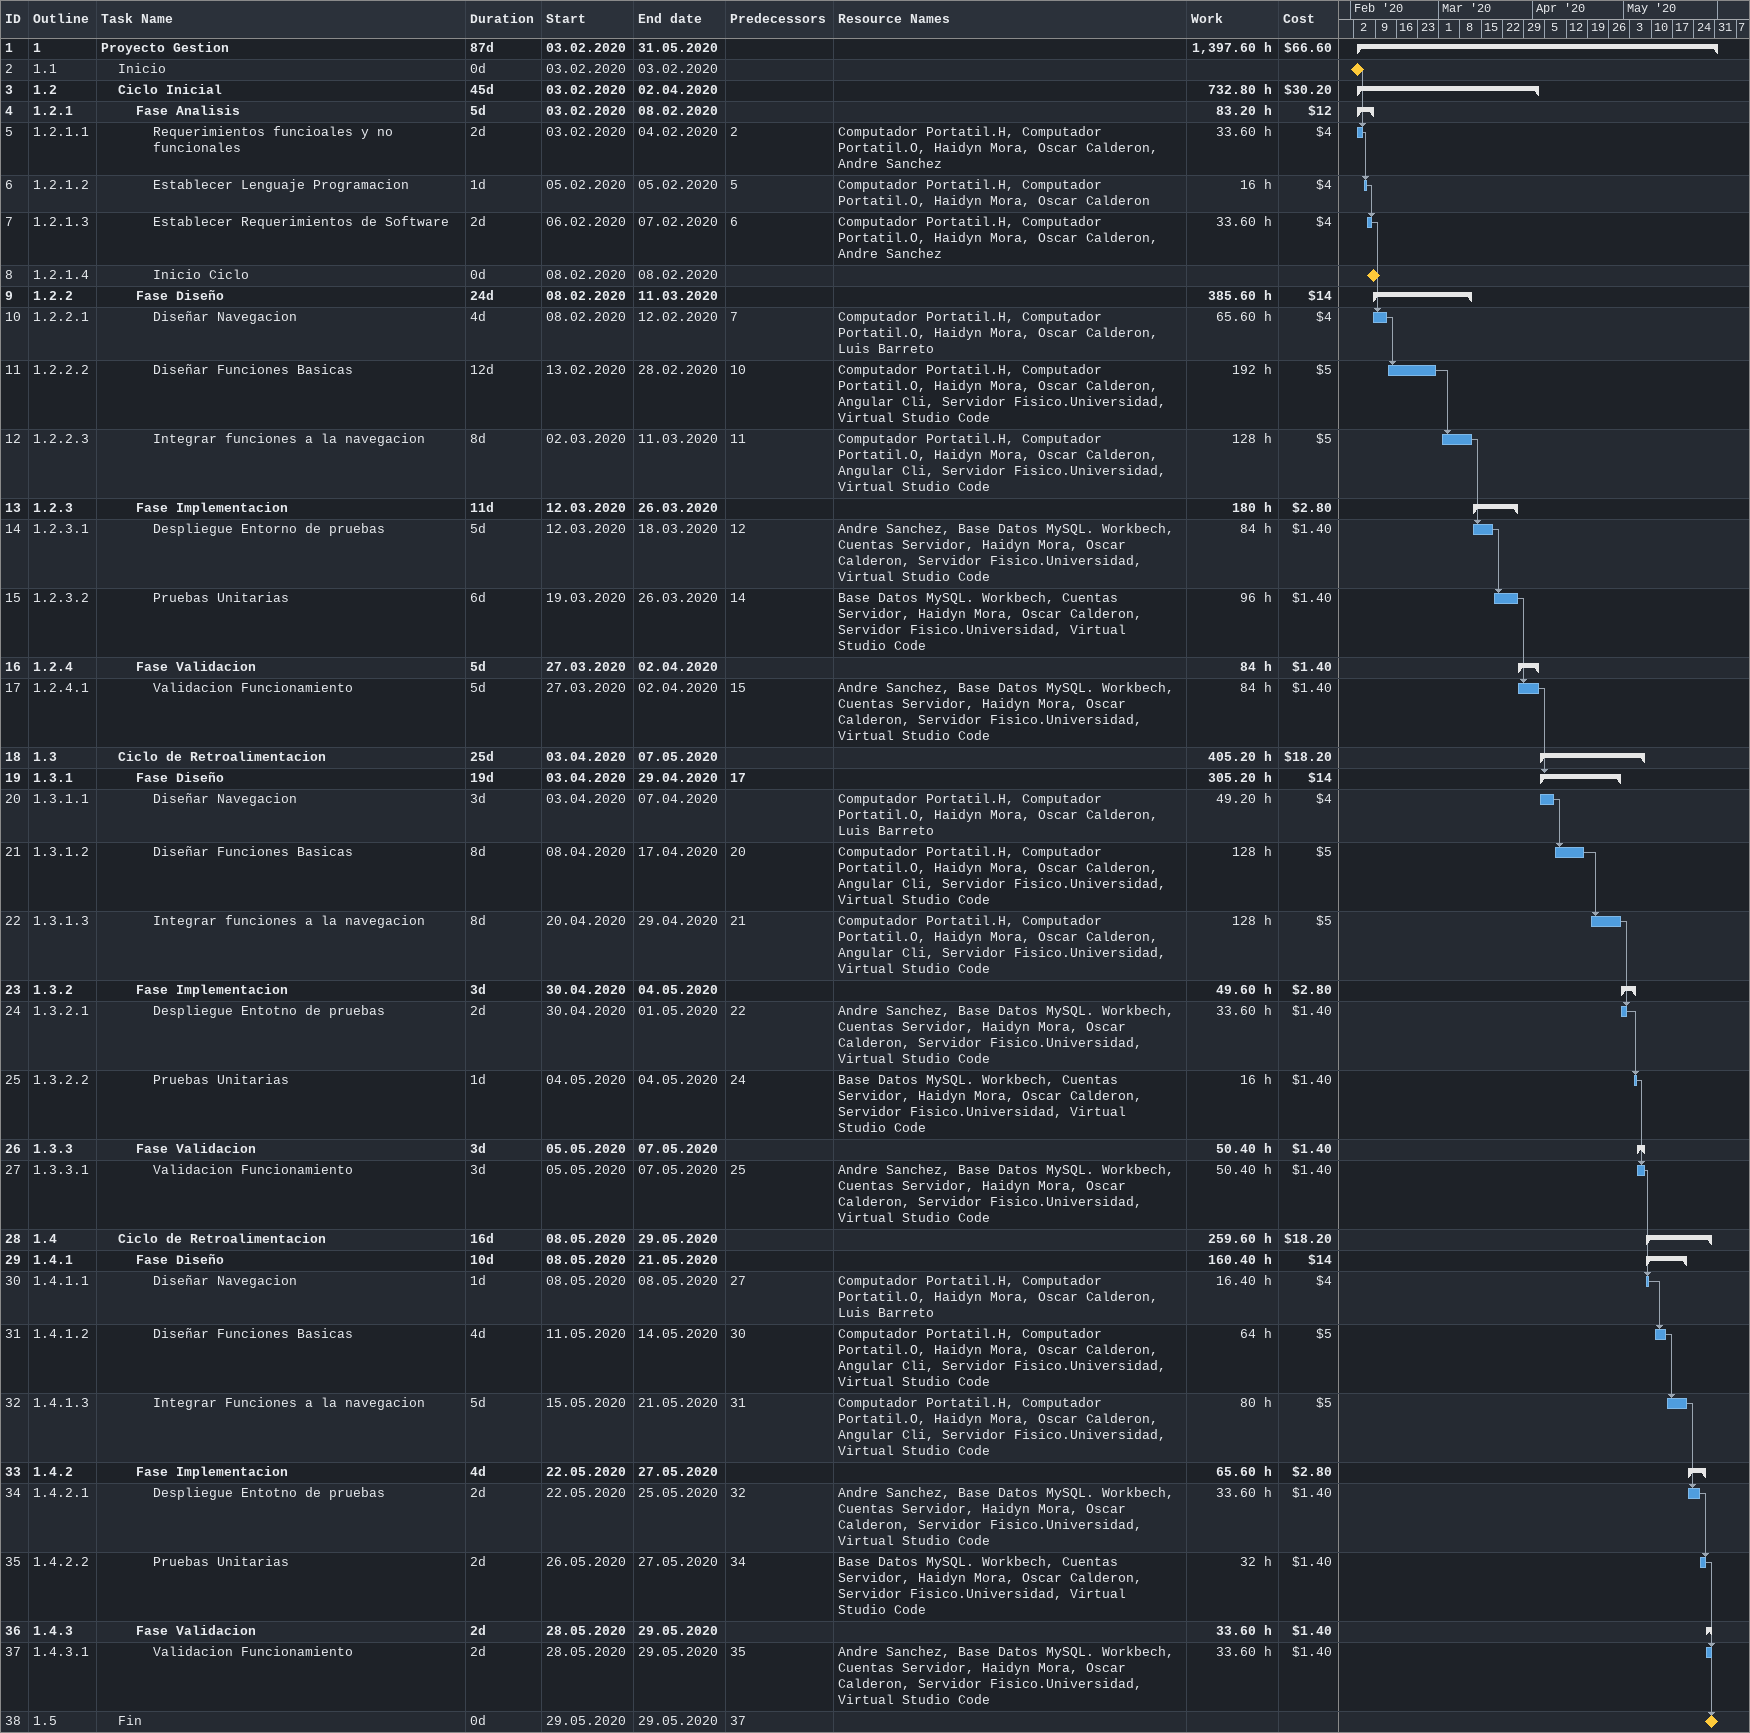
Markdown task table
| ID | WBS | Task | Duration | Start | Finish | Predecessors | Resources | Work (h) | Cost ($) |
|---|---|---|---|---|---|---|---|---|---|
| 1 | 1 | **Proyecto Gestion** | 87d | 2020-02-03 | 2020-05-31 |  |  | 1397.60 | 66.60 |
| 2 | 1.1 | Inicio | 0d | 2020-02-03 | 2020-02-03 |  |  |  |  |
| 3 | 1.2 | **Ciclo Inicial** | 45d | 2020-02-03 | 2020-04-02 |  |  | 732.80 | 30.20 |
| 4 | 1.2.1 | **Fase Analisis** | 5d | 2020-02-03 | 2020-02-08 |  |  | 83.20 | 12 |
| 5 | 1.2.1.1 | Requerimientos funcioales y no funcionales | 2d | 2020-02-03 | 2020-02-04 | 2 | Computador Portatil.H, Computador Portatil.O, Haidyn Mora, Oscar Calderon, Andre Sanchez | 33.60 | 4 |
| 6 | 1.2.1.2 | Establecer Lenguaje Programacion | 1d | 2020-02-05 | 2020-02-05 | 5 | Computador Portatil.H, Computador Portatil.O, Haidyn Mora, Oscar Calderon | 16 | 4 |
| 7 | 1.2.1.3 | Establecer Requerimientos de Software | 2d | 2020-02-06 | 2020-02-07 | 6 | Computador Portatil.H, Computador Portatil.O, Haidyn Mora, Oscar Calderon, Andre Sanchez | 33.60 | 4 |
| 8 | 1.2.1.4 | Inicio Ciclo | 0d | 2020-02-08 | 2020-02-08 |  |  |  |  |
| 9 | 1.2.2 | **Fase Diseño** | 24d | 2020-02-08 | 2020-03-11 |  |  | 385.60 | 14 |
| 10 | 1.2.2.1 | Diseñar Navegacion | 4d | 2020-02-08 | 2020-02-12 | 7 | Computador Portatil.H, Computador Portatil.O, Haidyn Mora, Oscar Calderon, Luis Barreto | 65.60 | 4 |
| 11 | 1.2.2.2 | Diseñar Funciones Basicas | 12d | 2020-02-13 | 2020-02-28 | 10 | Computador Portatil.H, Computador Portatil.O, Haidyn Mora, Oscar Calderon, Angular Cli, Servidor Fisico.Universidad, Virtual Studio Code | 192 | 5 |
| 12 | 1.2.2.3 | Integrar funciones a la navegacion | 8d | 2020-03-02 | 2020-03-11 | 11 | Computador Portatil.H, Computador Portatil.O, Haidyn Mora, Oscar Calderon, Angular Cli, Servidor Fisico.Universidad, Virtual Studio Code | 128 | 5 |
| 13 | 1.2.3 | **Fase Implementacion** | 11d | 2020-03-12 | 2020-03-26 |  |  | 180 | 2.80 |
| 14 | 1.2.3.1 | Despliegue Entorno de pruebas | 5d | 2020-03-12 | 2020-03-18 | 12 | Andre Sanchez, Base Datos MySQL. Workbech, Cuentas Servidor, Haidyn Mora, Oscar Calderon, Servidor Fisico.Universidad, Virtual Studio Code | 84 | 1.40 |
| 15 | 1.2.3.2 | Pruebas Unitarias | 6d | 2020-03-19 | 2020-03-26 | 14 | Base Datos MySQL. Workbech, Cuentas Servidor, Haidyn Mora, Oscar Calderon, Servidor Fisico.Universidad, Virtual Studio Code | 96 | 1.40 |
| 16 | 1.2.4 | **Fase Validacion** | 5d | 2020-03-27 | 2020-04-02 |  |  | 84 | 1.40 |
| 17 | 1.2.4.1 | Validacion Funcionamiento | 5d | 2020-03-27 | 2020-04-02 | 15 | Andre Sanchez, Base Datos MySQL. Workbech, Cuentas Servidor, Haidyn Mora, Oscar Calderon, Servidor Fisico.Universidad, Virtual Studio Code | 84 | 1.40 |
| 18 | 1.3 | **Ciclo de Retroalimentacion** | 25d | 2020-04-03 | 2020-05-07 |  |  | 405.20 | 18.20 |
| 19 | 1.3.1 | **Fase Diseño** | 19d | 2020-04-03 | 2020-04-29 | 17 |  | 305.20 | 14 |
| 20 | 1.3.1.1 | Diseñar Navegacion | 3d | 2020-04-03 | 2020-04-07 |  | Computador Portatil.H, Computador Portatil.O, Haidyn Mora, Oscar Calderon, Luis Barreto | 49.20 | 4 |
| 21 | 1.3.1.2 | Diseñar Funciones Basicas | 8d | 2020-04-08 | 2020-04-17 | 20 | Computador Portatil.H, Computador Portatil.O, Haidyn Mora, Oscar Calderon, Angular Cli, Servidor Fisico.Universidad, Virtual Studio Code | 128 | 5 |
| 22 | 1.3.1.3 | Integrar funciones a la navegacion | 8d | 2020-04-20 | 2020-04-29 | 21 | Computador Portatil.H, Computador Portatil.O, Haidyn Mora, Oscar Calderon, Angular Cli, Servidor Fisico.Universidad, Virtual Studio Code | 128 | 5 |
| 23 | 1.3.2 | **Fase Implementacion** | 3d | 2020-04-30 | 2020-05-04 |  |  | 49.60 | 2.80 |
| 24 | 1.3.2.1 | Despliegue Entotno de pruebas | 2d | 2020-04-30 | 2020-05-01 | 22 | Andre Sanchez, Base Datos MySQL. Workbech, Cuentas Servidor, Haidyn Mora, Oscar Calderon, Servidor Fisico.Universidad, Virtual Studio Code | 33.60 | 1.40 |
| 25 | 1.3.2.2 | Pruebas Unitarias | 1d | 2020-05-04 | 2020-05-04 | 24 | Base Datos MySQL. Workbech, Cuentas Servidor, Haidyn Mora, Oscar Calderon, Servidor Fisico.Universidad, Virtual Studio Code | 16 | 1.40 |
| 26 | 1.3.3 | **Fase Validacion** | 3d | 2020-05-05 | 2020-05-07 |  |  | 50.40 | 1.40 |
| 27 | 1.3.3.1 | Validacion Funcionamiento | 3d | 2020-05-05 | 2020-05-07 | 25 | Andre Sanchez, Base Datos MySQL. Workbech, Cuentas Servidor, Haidyn Mora, Oscar Calderon, Servidor Fisico.Universidad, Virtual Studio Code | 50.40 | 1.40 |
| 28 | 1.4 | **Ciclo de Retroalimentacion** | 16d | 2020-05-08 | 2020-05-29 |  |  | 259.60 | 18.20 |
| 29 | 1.4.1 | **Fase Diseño** | 10d | 2020-05-08 | 2020-05-21 |  |  | 160.40 | 14 |
| 30 | 1.4.1.1 | Diseñar Navegacion | 1d | 2020-05-08 | 2020-05-08 | 27 | Computador Portatil.H, Computador Portatil.O, Haidyn Mora, Oscar Calderon, Luis Barreto | 16.40 | 4 |
| 31 | 1.4.1.2 | Diseñar Funciones Basicas | 4d | 2020-05-11 | 2020-05-14 | 30 | Computador Portatil.H, Computador Portatil.O, Haidyn Mora, Oscar Calderon, Angular Cli, Servidor Fisico.Universidad, Virtual Studio Code | 64 | 5 |
| 32 | 1.4.1.3 | Integrar Funciones a la navegacion | 5d | 2020-05-15 | 2020-05-21 | 31 | Computador Portatil.H, Computador Portatil.O, Haidyn Mora, Oscar Calderon, Angular Cli, Servidor Fisico.Universidad, Virtual Studio Code | 80 | 5 |
| 33 | 1.4.2 | **Fase Implementacion** | 4d | 2020-05-22 | 2020-05-27 |  |  | 65.60 | 2.80 |
| 34 | 1.4.2.1 | Despliegue Entotno de pruebas | 2d | 2020-05-22 | 2020-05-25 | 32 | Andre Sanchez, Base Datos MySQL. Workbech, Cuentas Servidor, Haidyn Mora, Oscar Calderon, Servidor Fisico.Universidad, Virtual Studio Code | 33.60 | 1.40 |
| 35 | 1.4.2.2 | Pruebas Unitarias | 2d | 2020-05-26 | 2020-05-27 | 34 | Base Datos MySQL. Workbech, Cuentas Servidor, Haidyn Mora, Oscar Calderon, Servidor Fisico.Universidad, Virtual Studio Code | 32 | 1.40 |
| 36 | 1.4.3 | **Fase Validacion** | 2d | 2020-05-28 | 2020-05-29 |  |  | 33.60 | 1.40 |
| 37 | 1.4.3.1 | Validacion Funcionamiento | 2d | 2020-05-28 | 2020-05-29 | 35 | Andre Sanchez, Base Datos MySQL. Workbech, Cuentas Servidor, Haidyn Mora, Oscar Calderon, Servidor Fisico.Universidad, Virtual Studio Code | 33.60 | 1.40 |
| 38 | 1.5 | Fin | 0d | 2020-05-29 | 2020-05-29 | 37 |  |  |  |
